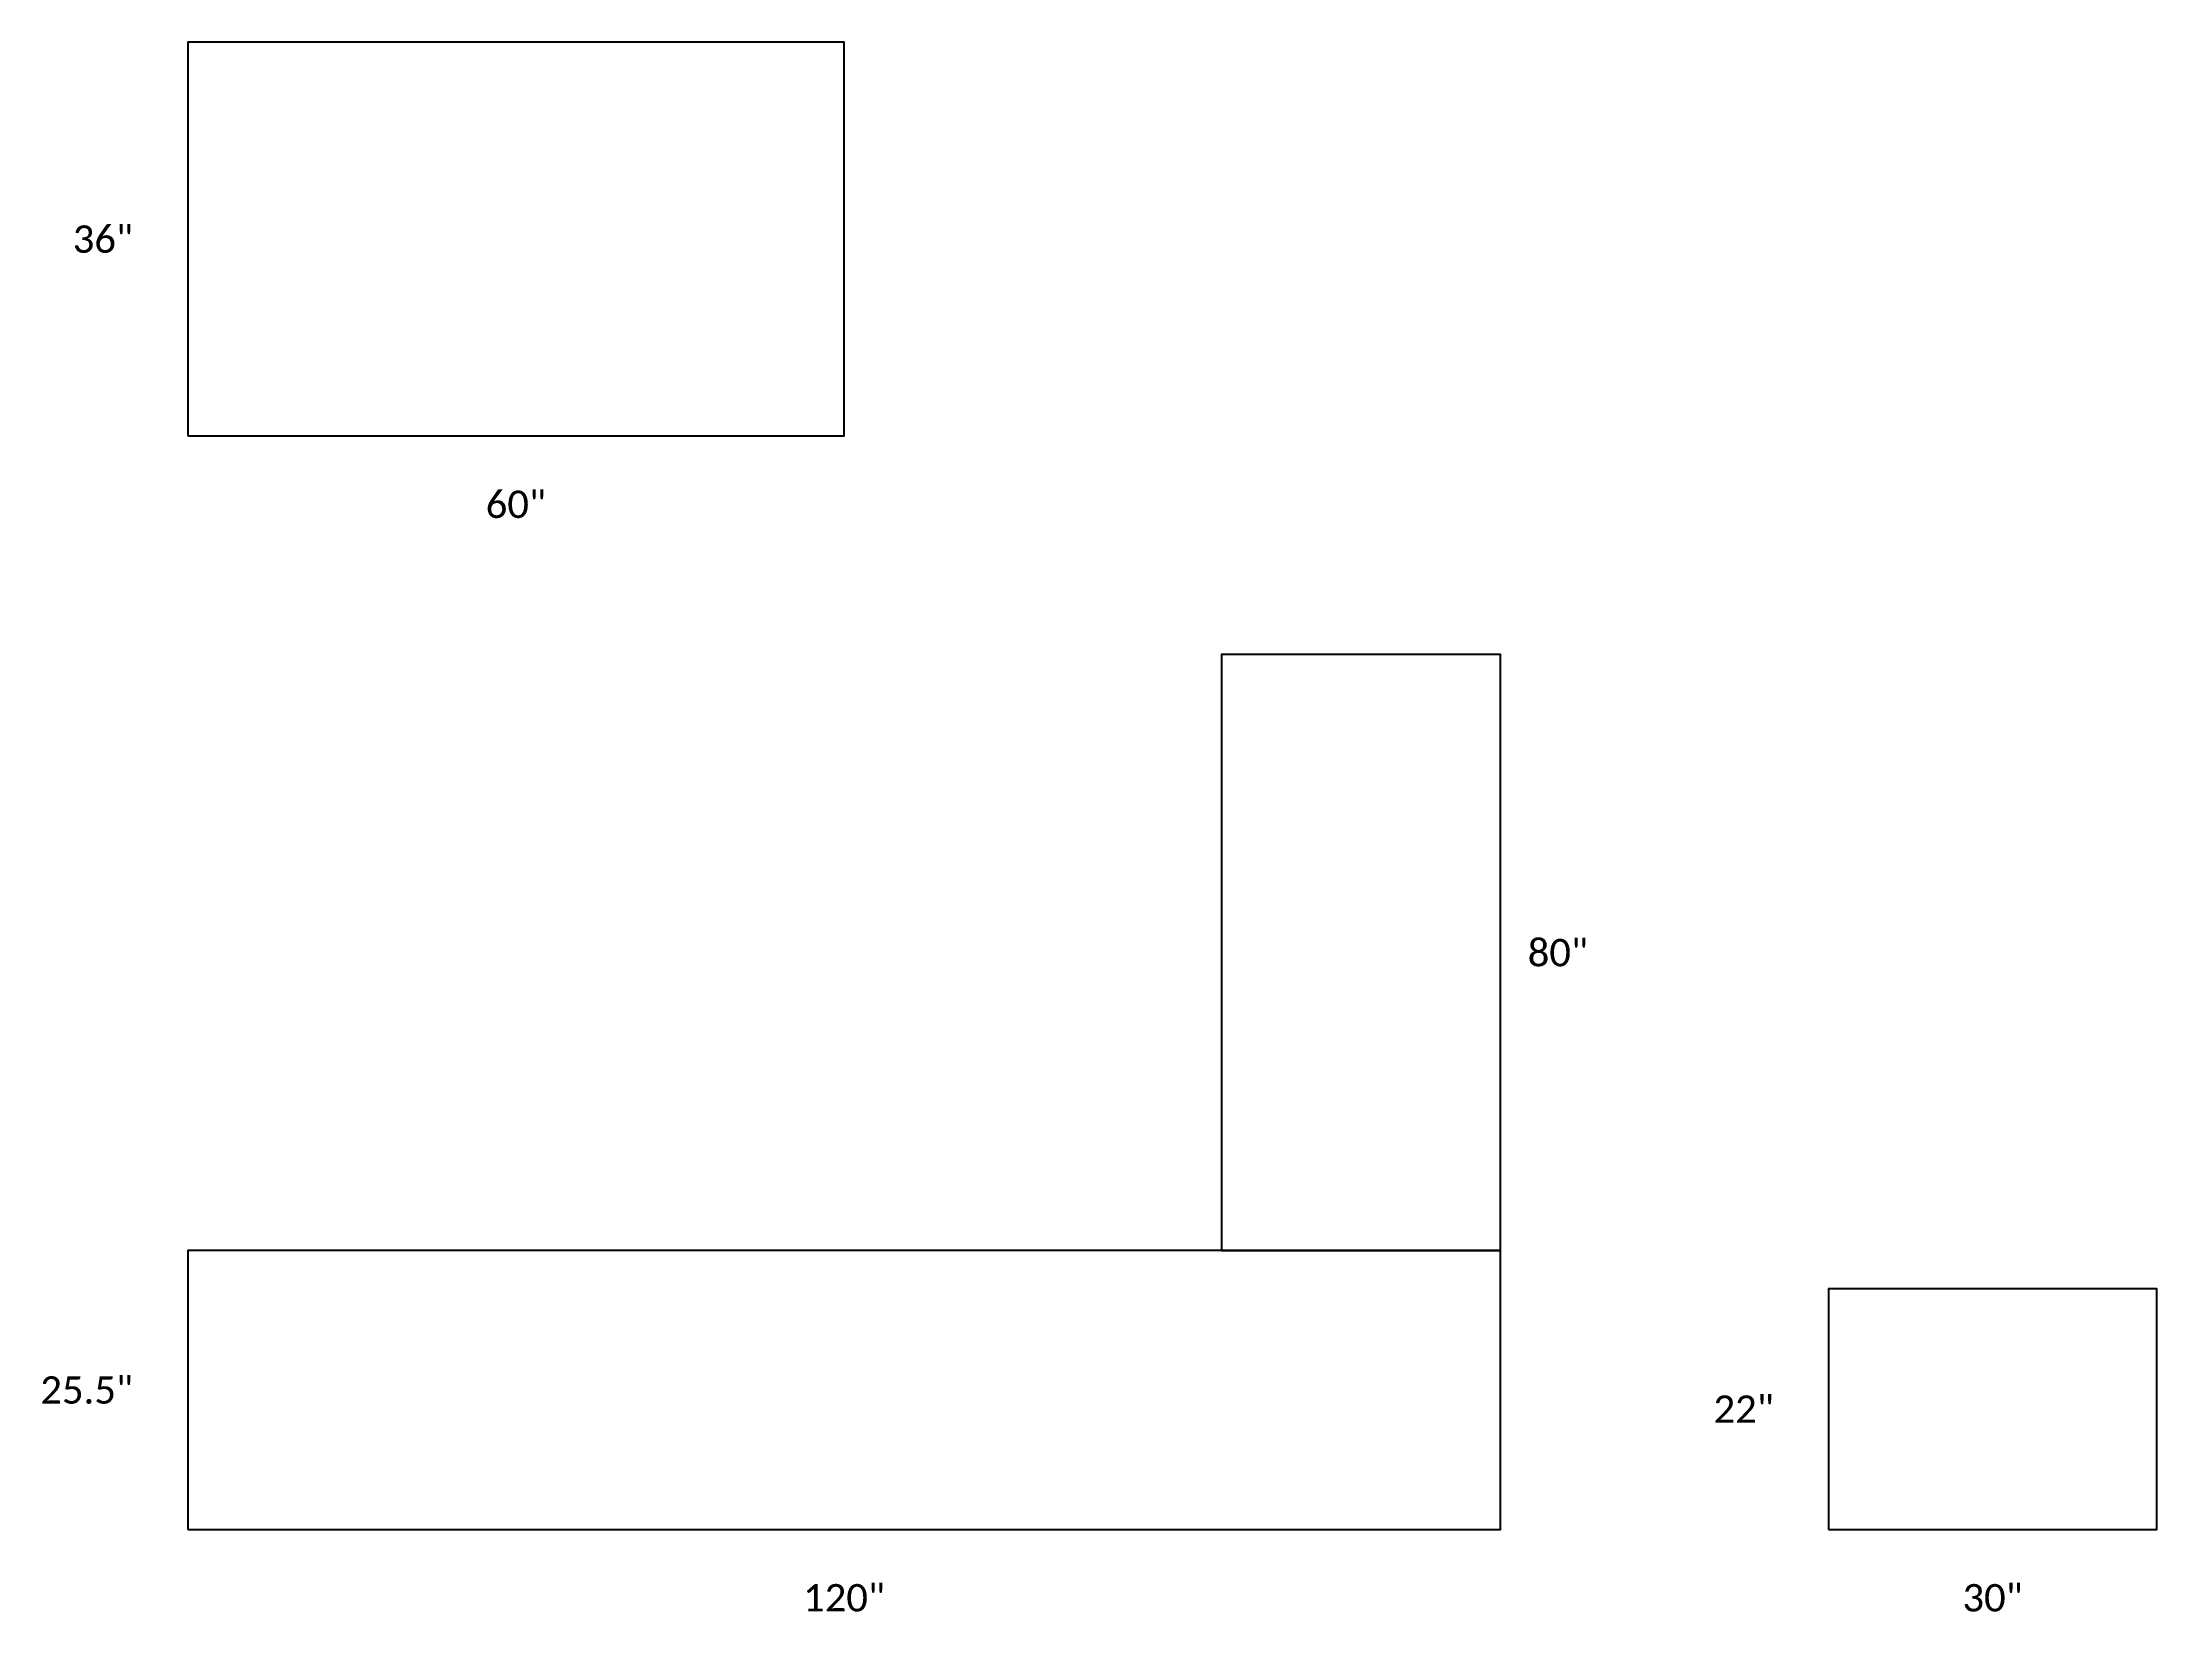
# Model space of a CAD drawing. Header units: metres. Extents: x -13 to 180, y -8 to 136.
import ezdxf
from ezdxf.enums import TextEntityAlignment as Align

# ---------------------------------------------------------------- set-up
doc = ezdxf.new("R2010")
doc.units = ezdxf.units.M
for name, color, linetype in [('COUNTERTOPS', 1, 'Continuous'), ('DIMENSIONS', 3, 'Continuous'), ('SEAMS', 2, 'Continuous')]:
    doc.layers.add(name, color=color, linetype=linetype)
doc.styles.add('dim_style', font='calibri.ttf')

msp = doc.modelspace()

# ---------------------------------------------------------------- linework, layer by layer
at = {"layer": 'COUNTERTOPS'}
for points in [[(0, 100), (60, 100), (60, 136), (0, 136)], [(94.5, 25.5), (120, 25.5), (120, 80), (94.5, 80)], [(0, 0), (120, 0), (120, 25.5), (0, 25.5)], [(150, 0), (180, 0), (180, 22), (150, 22)]]:
    msp.add_lwpolyline(points, close=True, dxfattribs=at)
at = {"layer": 'SEAMS'}
msp.add_line((94.5, 25.5), (120, 25.5), dxfattribs=at)

# ---------------------------------------------------------------- texts
at = {"layer": 'DIMENSIONS', "style": 'dim_style'}
for s, p in [('36"', (-5, 118)), ('25.5"', (-5, 12.75)), ('22"', (145, 11))]:
    msp.add_text(s, height=2.5, dxfattribs=at).set_placement(p, align=Align.MIDDLE_RIGHT)
for s, p in [('60"', (30, 95)), ('120"', (60, -5)), ('30"', (165, -5))]:
    msp.add_text(s, height=2.5, dxfattribs=at).set_placement(p, align=Align.TOP_CENTER)
msp.add_text('80"', height=2.5, dxfattribs=at).set_placement((122.5, 52.75), align=Align.MIDDLE_LEFT)

doc.saveas('drawing.dxf')
